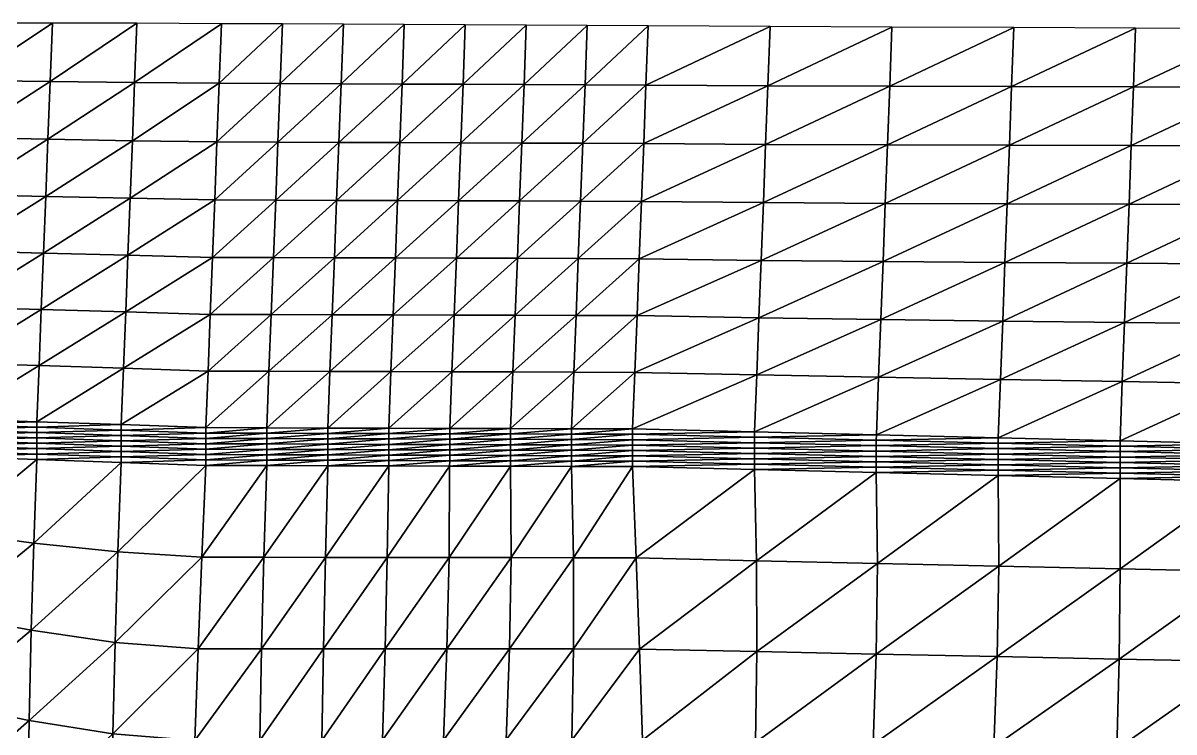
# Model space of a CAD drawing. Header units: millimetres. Extents: x -25.9 to 40.5, y -39.9 to 19.
# Drawn here: x -9.53 to -1.89, y 14.23 to 18.93 of the extents above; entities that cross this region are included whole.
import ezdxf

# ---------------------------------------------------------------- set-up
doc = ezdxf.new("R2010")
doc.units = ezdxf.units.MM
doc.layers.get('0').update_dxf_attribs({"color": 153, "true_color": 0x5890e1})

msp = doc.modelspace()

# ---------------------------------------------------------------- meshes
at = {"color": 81, "true_color": 0x99e499}
mesh = msp.add_polyface(dxfattribs=at)
corners = [(-10.5586, 16.328, 6.5845), (-11.1194, 16.3478, 6.6063), (-11.1194, 16.3121, 6.75), (-10.5586, 16.2923, 6.7281), (-11.1042, 16.7115, 6.5981), (-10.5435, 16.6946, 6.5763), (-10.5286, 17.0638, 6.5681), (-11.0892, 17.0783, 6.5899), (-9.9828, 16.6777, 6.5544), (-9.968, 17.0487, 6.5462), (-9.4221, 16.6604, 6.5326), (-9.4073, 17.033, 6.5244), (-10.5138, 17.4351, 6.5599), (-11.0743, 17.4471, 6.5817), (-9.9533, 17.4215, 6.538), (-9.3926, 17.407, 6.5162), (-10.4991, 17.808, 6.5517), (-11.0594, 17.8172, 6.5735), (-9.9385, 17.7963, 6.5298), (-9.3778, 17.7833, 6.508), (-10.4843, 18.182, 6.5435), (-11.0445, 18.1873, 6.5653), (-9.9238, 18.1731, 6.5216), (-9.3631, 18.1626, 6.4998), (-10.4694, 18.5564, 6.5353), (-11.0295, 18.5567, 6.5571), (-9.9089, 18.5521, 6.5134), (-9.3483, 18.5458, 6.4916), (-9.3334, 18.9337, 6.4834), (-9.8939, 18.9336, 6.5052), (-9.9978, 16.3082, 6.5626), (-10.4543, 18.9308, 6.5271), (-9.437, 16.2885, 6.5408), (-11.0143, 18.9243, 6.5489)]
mesh.append_faces([[corners[k] for k in face] for face in [(2, 3, 0), (4, 5, 6), (6, 7, 4), (5, 8, 9), (9, 6, 5), (8, 10, 11), (11, 9, 8), (7, 6, 12), (12, 13, 7), (6, 9, 14), (14, 12, 6), (9, 11, 15), (15, 14, 9), (13, 12, 16), (16, 17, 13), (12, 14, 18), (18, 16, 12), (14, 15, 19), (19, 18, 14), (17, 16, 20), (20, 21, 17), (16, 18, 22), (22, 20, 16), (18, 19, 23), (23, 22, 18), (21, 20, 24), (24, 25, 21), (20, 22, 26), (26, 24, 20), (22, 23, 27), (27, 26, 22), (5, 4, 1), (26, 27, 28), (8, 5, 0), (24, 26, 29), (10, 8, 30), (25, 24, 31)]], dxfattribs={"vtx0": -1, "vtx1": -1, "vtx2": -1, "color": 81})
mesh.append_faces([[corners[k] for k in face] for face in [(0, 1, 2), (1, 0, 5), (28, 29, 26), (0, 30, 8), (29, 31, 24), (30, 32, 10), (31, 33, 25)]], dxfattribs={"vtx1": -1, "vtx2": -1, "color": 81})
mesh = msp.add_polyface(dxfattribs=at)
corners = [(-9.3926, 17.407, 6.5162), (-8.8318, 17.3925, 6.4943), (-8.8171, 17.7706, 6.4861), (-9.3778, 17.7833, 6.508), (-8.8023, 18.1525, 6.4779), (-9.3631, 18.1626, 6.4998), (-8.7875, 18.5392, 6.4697), (-9.3483, 18.5458, 6.4916), (-8.2118, 18.9293, 6.4397), (-8.7726, 18.9319, 6.4615), (-8.2266, 18.5341, 6.4479), (-9.3334, 18.9337, 6.4834), (-8.2563, 17.7598, 6.4642), (-8.271, 17.3787, 6.4724), (-8.2415, 18.1446, 6.4561), (-7.447, 17.7569, 6.4623), (-7.8516, 17.7582, 6.4633), (-7.8664, 17.3773, 6.4715), (-7.0423, 17.7556, 6.4613), (-7.4617, 17.3761, 6.4705), (-6.6376, 17.7544, 6.4603), (-7.0571, 17.3749, 6.4695), (-7.4322, 18.1414, 6.4541), (-7.8368, 18.1429, 6.4551), (-7.0275, 18.14, 6.4531), (-6.6228, 18.1387, 6.4521), (-7.4173, 18.5305, 6.4459), (-7.822, 18.5322, 6.4469), (-7.0127, 18.5289, 6.4449), (-6.608, 18.5273, 6.4439), (-7.8072, 18.9272, 6.4387), (-6.5932, 18.9212, 6.4357), (-6.9979, 18.9232, 6.4367), (-7.4025, 18.9252, 6.4377)]
mesh.append_faces([[corners[k] for k in face] for face in [(0, 1, 2), (2, 3, 0), (3, 2, 4), (4, 5, 3), (5, 4, 6), (6, 7, 5), (7, 6, 9), (12, 2, 1), (14, 4, 2), (10, 6, 4), (15, 16, 17), (18, 15, 19), (20, 18, 21), (16, 15, 22), (22, 23, 16), (15, 18, 24), (24, 22, 15), (18, 20, 25), (25, 24, 18), (23, 22, 26), (26, 27, 23), (22, 24, 28), (28, 26, 22), (24, 25, 29), (29, 28, 24), (10, 27, 30), (14, 23, 27), (12, 16, 23), (28, 29, 31), (26, 28, 32), (27, 26, 33)]], dxfattribs={"vtx0": -1, "vtx1": -1, "vtx2": -1, "color": 81})
mesh.append_faces([[corners[k] for k in face] for face in [(6, 10, 8), (1, 13, 12), (2, 12, 14), (4, 14, 10), (27, 10, 14), (23, 14, 12), (16, 12, 13)]], dxfattribs={"vtx0": -1, "vtx2": -1, "color": 81})
mesh.append_faces([[corners[k] for k in face] for face in [(8, 9, 6), (9, 11, 7), (31, 32, 28), (32, 33, 26), (33, 30, 27)]], dxfattribs={"vtx1": -1, "vtx2": -1, "color": 81})
mesh.append_faces([[corners[k] for k in face] for face in [(30, 8, 10)]], dxfattribs={"vtx2": -1, "color": 81})
mesh = msp.add_polyface(dxfattribs=at)
corners = [(-6.2921, 16.2429, 6.4921), (-6.6967, 16.2441, 6.4931), (-6.6967, 16.2083, 6.6367), (-6.6819, 16.6195, 6.4849), (-6.2773, 16.6183, 6.4839), (-6.2625, 16.9945, 6.4757), (-6.6672, 16.9957, 6.4767), (-5.8726, 16.6171, 6.4829), (-5.8579, 16.9933, 6.4747), (-6.2477, 17.3726, 6.4675), (-6.6524, 17.3737, 6.4685), (-5.8431, 17.3713, 6.4665), (-6.233, 17.7532, 6.4593), (-6.6376, 17.7544, 6.4603), (-5.8283, 17.7519, 6.4583), (-6.2182, 18.1373, 6.4511), (-6.6228, 18.1387, 6.4521), (-5.8135, 18.1358, 6.4501), (-6.2034, 18.5257, 6.4429), (-6.608, 18.5273, 6.4439), (-5.7987, 18.524, 6.4419), (-5.468, 16.6158, 6.4819), (-5.8874, 16.2417, 6.4911), (-5.4827, 16.2405, 6.4901), (-5.3793, 18.9151, 6.4328), (-5.7839, 18.9172, 6.4337), (-5.3941, 18.5221, 6.441), (-5.4532, 16.992, 6.4737), (-6.1886, 18.9192, 6.4347), (-5.4384, 17.3699, 6.4655), (-6.5932, 18.9212, 6.4357), (-5.4237, 17.7503, 6.4573), (-5.4089, 18.1341, 6.4491)]
mesh.append_faces([[corners[k] for k in face] for face in [(3, 4, 5), (5, 6, 3), (4, 7, 8), (8, 5, 4), (6, 5, 9), (9, 10, 6), (5, 8, 11), (11, 9, 5), (10, 9, 12), (12, 13, 10), (9, 11, 14), (14, 12, 9), (13, 12, 15), (15, 16, 13), (12, 14, 17), (17, 15, 12), (16, 15, 18), (18, 19, 16), (15, 17, 20), (20, 18, 15), (21, 7, 22), (27, 8, 7), (18, 20, 25), (29, 11, 8), (19, 18, 28), (31, 14, 11), (4, 3, 1), (32, 17, 14), (7, 4, 0), (26, 20, 17)]], dxfattribs={"vtx0": -1, "vtx1": -1, "vtx2": -1, "color": 81})
mesh.append_faces([[corners[k] for k in face] for face in [(20, 26, 24), (7, 21, 27), (8, 27, 29), (11, 29, 31), (14, 31, 32), (17, 32, 26)]], dxfattribs={"vtx0": -1, "vtx2": -1, "color": 81})
mesh.append_faces([[corners[k] for k in face] for face in [(0, 1, 2), (24, 25, 20), (25, 28, 18), (28, 30, 19), (1, 0, 4), (0, 22, 7)]], dxfattribs={"vtx1": -1, "vtx2": -1, "color": 81})
mesh.append_faces([[corners[k] for k in face] for face in [(22, 23, 21)]], dxfattribs={"vtx2": -1, "color": 81})
mesh = msp.add_polyface(dxfattribs=at)
corners = [(-5.4828, 16.2047, 6.6338), (-4.6741, 16.185, 6.6338), (-4.674, 16.2207, 6.4901), (-5.4827, 16.2405, 6.4901), (-4.6593, 16.5982, 6.4819), (-3.8505, 16.5828, 6.4819), (-3.8357, 16.9659, 6.4737), (-4.6445, 16.9774, 6.4737), (-3.0417, 16.5685, 6.4819), (-3.0268, 16.9564, 6.4736), (-3.8209, 17.3506, 6.4655), (-4.6297, 17.3585, 6.4655), (-3.012, 17.3447, 6.4654), (-3.8061, 17.7368, 6.4572), (-4.6149, 17.742, 6.4573), (-2.9972, 17.7335, 6.4571), (-3.7913, 18.1249, 6.4491), (-4.6001, 18.1284, 6.4491), (-2.9824, 18.1228, 6.449), (-3.7766, 18.515, 6.4409), (-4.5853, 18.5179, 6.4409), (-2.9677, 18.5127, 6.4408), (-5.468, 16.6158, 6.4819), (-5.3941, 18.5221, 6.441), (-4.5705, 18.9111, 6.4328), (-5.3793, 18.9151, 6.4328), (-3.8653, 16.2009, 6.4901), (-5.4089, 18.1341, 6.4491), (-3.0566, 16.1811, 6.4901), (-5.4237, 17.7503, 6.4573), (-5.4384, 17.3699, 6.4655), (-2.9531, 18.903, 6.4328), (-3.7618, 18.9071, 6.4328), (-5.4532, 16.992, 6.4737)]
mesh.append_faces([[corners[k] for k in face] for face in [(0, 1, 2), (4, 5, 6), (6, 7, 4), (5, 8, 9), (9, 6, 5), (7, 6, 10), (10, 11, 7), (6, 9, 12), (12, 10, 6), (11, 10, 13), (13, 14, 11), (10, 12, 15), (15, 13, 10), (14, 13, 16), (16, 17, 14), (13, 15, 18), (18, 16, 13), (17, 16, 19), (19, 20, 17), (16, 18, 21), (21, 19, 16), (23, 20, 24), (5, 4, 2), (27, 17, 20), (8, 5, 26), (29, 14, 17), (30, 11, 14), (19, 21, 31), (33, 7, 11), (20, 19, 32), (22, 4, 7)]], dxfattribs={"vtx0": -1, "vtx1": -1, "vtx2": -1, "color": 81})
mesh.append_faces([[corners[k] for k in face] for face in [(4, 22, 3), (20, 23, 27), (17, 27, 29), (14, 29, 30), (11, 30, 33), (7, 33, 22)]], dxfattribs={"vtx0": -1, "vtx2": -1, "color": 81})
mesh.append_faces([[corners[k] for k in face] for face in [(3, 2, 4), (2, 26, 5), (26, 28, 8), (31, 32, 19), (32, 24, 20)]], dxfattribs={"vtx1": -1, "vtx2": -1, "color": 81})
mesh.append_faces([[corners[k] for k in face] for face in [(2, 3, 0), (24, 25, 23)]], dxfattribs={"vtx2": -1, "color": 81})
mesh = msp.add_polyface(dxfattribs=at)
corners = [(-2.2479, 16.1614, 6.4901), (-3.0566, 16.1811, 6.4901), (-3.0567, 16.1454, 6.6338), (-2.248, 16.1256, 6.6338), (-3.0417, 16.5685, 6.4819), (-2.233, 16.5547, 6.4818), (-2.218, 16.9474, 6.4735), (-3.0268, 16.9564, 6.4736), (-1.4242, 16.5404, 6.4818), (-1.4092, 16.9379, 6.4735), (-0.6154, 16.5249, 6.4818), (-0.6004, 16.9264, 6.4734), (-2.2031, 17.3395, 6.4653), (-3.012, 17.3447, 6.4654), (-1.3942, 17.3336, 6.4652), (-0.5854, 17.3257, 6.4651), (-2.1883, 17.7308, 6.457), (-2.9972, 17.7335, 6.4571), (-1.3794, 17.7275, 6.4569), (-0.5705, 17.7223, 6.4569), (-2.1735, 18.1212, 6.4489), (-2.9824, 18.1228, 6.449), (-1.3647, 18.1192, 6.4488), (-0.5558, 18.1157, 6.4487), (-2.1589, 18.5107, 6.4408), (-2.9677, 18.5127, 6.4408), (-1.3501, 18.5084, 6.4407), (-0.5413, 18.5054, 6.4407), (-0.527, 18.8909, 6.4328), (-1.3357, 18.895, 6.4328), (-2.1444, 18.899, 6.4328), (-2.9531, 18.903, 6.4328), (-1.4392, 16.1416, 6.4901), (-0.6305, 16.1218, 6.4901)]
mesh.append_faces([[corners[k] for k in face] for face in [(2, 3, 0), (4, 5, 6), (6, 7, 4), (5, 8, 9), (9, 6, 5), (8, 10, 11), (11, 9, 8), (7, 6, 12), (12, 13, 7), (6, 9, 14), (14, 12, 6), (9, 11, 15), (15, 14, 9), (13, 12, 16), (16, 17, 13), (12, 14, 18), (18, 16, 12), (14, 15, 19), (19, 18, 14), (17, 16, 20), (20, 21, 17), (16, 18, 22), (22, 20, 16), (18, 19, 23), (23, 22, 18), (21, 20, 24), (24, 25, 21), (20, 22, 26), (26, 24, 20), (22, 23, 27), (27, 26, 22), (26, 27, 28), (24, 26, 29), (5, 4, 1), (25, 24, 30), (8, 5, 0), (10, 8, 32)]], dxfattribs={"vtx0": -1, "vtx1": -1, "vtx2": -1, "color": 81})
mesh.append_faces([[corners[k] for k in face] for face in [(0, 1, 2), (28, 29, 26), (29, 30, 24), (1, 0, 5), (30, 31, 25), (0, 32, 8), (32, 33, 10)]], dxfattribs={"vtx1": -1, "vtx2": -1, "color": 81})
mesh = msp.add_polyface(dxfattribs=at)
corners = [(-8.3153, 16.2489, 6.497), (-8.8762, 16.2687, 6.5189), (-8.8762, 16.2329, 6.6625), (-9.437, 16.2885, 6.5408), (-9.437, 16.2527, 6.6844), (-9.4221, 16.6604, 6.5326), (-8.8614, 16.6427, 6.5107), (-8.8466, 17.0169, 6.5025), (-9.4073, 17.033, 6.5244), (-8.8318, 17.3925, 6.4943), (-9.3926, 17.407, 6.5162), (-8.3006, 16.6243, 6.4888), (-8.2858, 17.0006, 6.4806), (-8.271, 17.3787, 6.4724), (-7.8959, 16.623, 6.4879), (-7.4913, 16.6218, 6.4869), (-7.4765, 16.998, 6.4787), (-7.8812, 16.9993, 6.4797), (-7.0866, 16.6206, 6.4859), (-7.0718, 16.9969, 6.4777), (-6.6819, 16.6195, 6.4849), (-6.6672, 16.9957, 6.4767), (-7.4617, 17.3761, 6.4705), (-7.8664, 17.3773, 6.4715), (-7.0571, 17.3749, 6.4695), (-6.6524, 17.3737, 6.4685), (-7.447, 17.7569, 6.4623), (-7.0423, 17.7556, 6.4613), (-6.6376, 17.7544, 6.4603), (-7.9107, 16.2477, 6.496), (-7.506, 16.2465, 6.4951), (-7.1014, 16.2453, 6.4941), (-6.6967, 16.2441, 6.4931), (-7.8516, 17.7582, 6.4633)]
mesh.append_faces([[corners[k] for k in face] for face in [(4, 2, 1), (5, 6, 7), (7, 8, 5), (8, 7, 9), (9, 10, 8), (11, 6, 1), (12, 7, 6), (13, 9, 7), (6, 5, 3), (14, 15, 16), (16, 17, 14), (15, 18, 19), (19, 16, 15), (18, 20, 21), (21, 19, 18), (17, 16, 22), (22, 23, 17), (16, 19, 24), (24, 22, 16), (19, 21, 25), (25, 24, 19), (23, 22, 26), (22, 24, 27), (24, 25, 28), (15, 14, 29), (18, 15, 30), (20, 18, 31), (13, 23, 33), (12, 17, 23), (11, 14, 17)]], dxfattribs={"vtx0": -1, "vtx1": -1, "vtx2": -1, "color": 81})
mesh.append_faces([[corners[k] for k in face] for face in [(6, 11, 12), (7, 12, 13), (14, 11, 0), (23, 13, 12), (17, 12, 11)]], dxfattribs={"vtx0": -1, "vtx2": -1, "color": 81})
mesh.append_faces([[corners[k] for k in face] for face in [(0, 1, 2), (1, 3, 4), (3, 1, 6), (0, 29, 14), (29, 30, 15), (30, 31, 18), (31, 32, 20)]], dxfattribs={"vtx1": -1, "vtx2": -1, "color": 81})
mesh.append_faces([[corners[k] for k in face] for face in [(1, 0, 11)]], dxfattribs={"vtx2": -1, "color": 81})
mesh = msp.add_polyface(dxfattribs=at)
corners = [(-9.437, 16.2527, 6.6844), (-9.9978, 16.2725, 6.7063), (-9.9978, 16.2367, 6.8499), (-9.437, 16.217, 6.828), (-10.5586, 16.2923, 6.7281), (-10.5587, 16.2565, 6.8718), (-11.1194, 16.3121, 6.75), (-11.1195, 16.2763, 6.8936), (-9.9979, 16.201, 6.9935), (-9.4371, 16.1812, 6.9717), (-10.5587, 16.2208, 7.0154), (-11.1195, 16.2406, 7.0373), (-9.9979, 16.1652, 7.1372), (-9.4371, 16.1455, 7.1153), (-10.5587, 16.185, 7.159), (-11.1196, 16.2048, 7.1809), (-9.998, 16.1295, 7.2808), (-9.4372, 16.1097, 7.259), (-10.5588, 16.1493, 7.3027), (-11.1196, 16.1691, 7.3245), (-9.998, 16.0938, 7.4245), (-9.4372, 16.074, 7.4026), (-10.5588, 16.1135, 7.4463), (-11.1196, 16.1333, 7.4682), (-9.437, 16.2885, 6.5408), (-9.9978, 16.3082, 6.5626), (-11.1197, 16.0976, 7.6118), (-10.5588, 16.0778, 7.59), (-10.5586, 16.328, 6.5845), (-9.998, 16.058, 7.5681), (-9.4372, 16.0382, 7.5462), (-8.8764, 16.0542, 7.3807), (-8.8764, 16.0184, 7.5244), (-9.4565, 15.4833, 7.8287), (-10.0149, 15.557, 7.8192), (-10.5735, 15.6355, 7.8069), (-11.1321, 15.7091, 7.7975)]
mesh.append_faces([[corners[k] for k in face] for face in [(0, 1, 2), (2, 3, 0), (1, 4, 5), (5, 2, 1), (4, 6, 7), (7, 5, 4), (3, 2, 8), (8, 9, 3), (2, 5, 10), (10, 8, 2), (5, 7, 11), (11, 10, 5), (9, 8, 12), (12, 13, 9), (8, 10, 14), (14, 12, 8), (10, 11, 15), (15, 14, 10), (13, 12, 16), (16, 17, 13), (12, 14, 18), (18, 16, 12), (14, 15, 19), (19, 18, 14), (17, 16, 20), (20, 21, 17), (16, 18, 22), (22, 20, 16), (23, 22, 18), (1, 0, 24), (4, 1, 25), (20, 22, 27), (21, 20, 29), (31, 21, 30), (36, 35, 27)]], dxfattribs={"vtx0": -1, "vtx1": -1, "vtx2": -1, "color": 81})
mesh.append_faces([[corners[k] for k in face] for face in [(24, 25, 1), (26, 27, 22), (25, 28, 4), (27, 29, 20), (29, 30, 21), (32, 30, 33), (30, 29, 34), (29, 27, 35)]], dxfattribs={"vtx1": -1, "vtx2": -1, "color": 81})
mesh = msp.add_polyface(dxfattribs=at)
corners = [(-7.5062, 16.0678, 7.2133), (-7.9109, 16.069, 7.2142), (-7.9109, 16.0332, 7.3579), (-8.3154, 16.2131, 6.6407), (-7.9107, 16.2119, 6.6397), (-7.9107, 16.2477, 6.496), (-8.3153, 16.2489, 6.497), (-8.3156, 15.9987, 7.5025), (-7.9109, 15.9975, 7.5015), (-8.3155, 16.0344, 7.3589), (-8.3154, 16.1774, 6.7843), (-7.9108, 16.1762, 6.7833), (-7.5062, 16.032, 7.3569), (-8.3154, 16.1416, 6.928), (-7.9108, 16.1404, 6.927), (-8.3155, 16.1059, 7.0716), (-7.9108, 16.1047, 7.0706), (-8.3155, 16.0702, 7.2152), (-8.3407, 15.3901, 7.8173), (-7.5063, 15.9963, 7.5005), (-7.931, 15.389, 7.8151), (-8.8762, 16.2329, 6.6625), (-9.437, 16.2527, 6.6844), (-9.437, 16.217, 6.828), (-8.8762, 16.1972, 6.8062), (-9.4371, 16.1812, 6.9717), (-8.8763, 16.1614, 6.9498), (-9.4371, 16.1455, 7.1153), (-8.8763, 16.1257, 7.0935), (-9.4372, 16.1097, 7.259), (-8.8763, 16.0899, 7.2371), (-9.4372, 16.074, 7.4026), (-8.8764, 16.0542, 7.3807), (-8.8764, 16.0184, 7.5244), (-9.4372, 16.0382, 7.5462), (-8.8984, 15.4244, 7.83)]
mesh.append_faces([[corners[k] for k in face] for face in [(0, 1, 2), (3, 4, 5), (10, 11, 4), (12, 2, 8), (13, 14, 11), (15, 16, 14), (17, 1, 16), (9, 2, 1), (21, 22, 23), (23, 24, 21), (24, 23, 25), (25, 26, 24), (26, 25, 27), (27, 28, 26), (28, 27, 29), (29, 30, 28), (30, 29, 31), (31, 32, 30), (9, 32, 33), (17, 30, 32), (15, 28, 30), (13, 26, 28), (10, 24, 26), (3, 21, 24)]], dxfattribs={"vtx0": -1, "vtx1": -1, "vtx2": -1, "color": 81})
mesh.append_faces([[corners[k] for k in face] for face in [(2, 9, 7), (4, 3, 10), (11, 10, 13), (14, 13, 15), (16, 15, 17), (1, 17, 9), (21, 3, 6), (32, 9, 17), (30, 17, 15), (28, 15, 13), (26, 13, 10), (24, 10, 3)]], dxfattribs={"vtx0": -1, "vtx2": -1, "color": 81})
mesh.append_faces([[corners[k] for k in face] for face in [(7, 8, 2), (19, 8, 20), (34, 33, 32), (7, 33, 35)]], dxfattribs={"vtx1": -1, "vtx2": -1, "color": 81})
mesh.append_faces([[corners[k] for k in face] for face in [(5, 6, 3), (8, 7, 18), (33, 7, 9)]], dxfattribs={"vtx2": -1, "color": 81})
mesh = msp.add_polyface(dxfattribs=at)
corners = [(-6.6967, 16.2083, 6.6367), (-7.1014, 16.2095, 6.6377), (-7.1014, 16.1738, 6.7814), (-6.6968, 16.1726, 6.7804), (-7.5061, 16.2107, 6.6387), (-7.5061, 16.175, 6.7823), (-7.9107, 16.2119, 6.6397), (-7.9108, 16.1762, 6.7833), (-7.1015, 16.138, 6.925), (-6.6968, 16.1368, 6.924), (-7.5061, 16.1392, 6.926), (-7.9108, 16.1404, 6.927), (-7.1015, 16.1023, 7.0686), (-6.6968, 16.1011, 7.0676), (-7.5062, 16.1035, 7.0696), (-7.9108, 16.1047, 7.0706), (-7.1015, 16.0666, 7.2123), (-6.6969, 16.0653, 7.2113), (-7.5062, 16.0678, 7.2133), (-7.9109, 16.069, 7.2142), (-7.1016, 16.0308, 7.3559), (-6.6969, 16.0296, 7.3549), (-7.5062, 16.032, 7.3569), (-7.9109, 16.0332, 7.3579), (-7.9109, 15.9975, 7.5015), (-7.5063, 15.9963, 7.5005), (-7.1016, 15.995, 7.4996), (-6.6967, 16.2441, 6.4931), (-7.1014, 16.2453, 6.4941), (-6.697, 15.9939, 7.4986), (-7.506, 16.2465, 6.4951), (-7.9107, 16.2477, 6.496), (-6.2923, 15.9927, 7.4976), (-6.7003, 15.3873, 7.8057), (-7.1111, 15.3878, 7.8091), (-7.5212, 15.3883, 7.8123)]
mesh.append_faces([[corners[k] for k in face] for face in [(0, 1, 2), (2, 3, 0), (1, 4, 5), (5, 2, 1), (4, 6, 7), (7, 5, 4), (3, 2, 8), (8, 9, 3), (2, 5, 10), (10, 8, 2), (5, 7, 11), (11, 10, 5), (9, 8, 12), (12, 13, 9), (8, 10, 14), (14, 12, 8), (10, 11, 15), (15, 14, 10), (13, 12, 16), (16, 17, 13), (12, 14, 18), (18, 16, 12), (14, 15, 19), (19, 18, 14), (17, 16, 20), (20, 21, 17), (16, 18, 22), (22, 20, 16), (23, 22, 18), (20, 22, 25), (1, 0, 27), (21, 20, 26), (4, 1, 28), (6, 4, 30)]], dxfattribs={"vtx0": -1, "vtx1": -1, "vtx2": -1, "color": 81})
mesh.append_faces([[corners[k] for k in face] for face in [(24, 25, 22), (25, 26, 20), (27, 28, 1), (26, 29, 21), (28, 30, 4), (30, 31, 6), (32, 29, 33), (29, 26, 34), (26, 25, 35)]], dxfattribs={"vtx1": -1, "vtx2": -1, "color": 81})
mesh = msp.add_polyface(dxfattribs=at)
corners = [(-5.8874, 16.2059, 6.6348), (-6.2921, 16.2071, 6.6357), (-6.2921, 16.1714, 6.7794), (-5.8875, 16.1702, 6.7784), (-6.6967, 16.2083, 6.6367), (-6.6968, 16.1726, 6.7804), (-6.2922, 16.1356, 6.923), (-5.8875, 16.1344, 6.922), (-6.6968, 16.1368, 6.924), (-6.2922, 16.0999, 7.0667), (-5.8875, 16.0987, 7.0657), (-6.6968, 16.1011, 7.0676), (-6.2922, 16.0641, 7.2103), (-5.8876, 16.0629, 7.2093), (-6.6969, 16.0653, 7.2113), (-6.2923, 16.0284, 7.3539), (-5.8876, 16.0272, 7.353), (-6.6969, 16.0296, 7.3549), (-5.4827, 16.2405, 6.4901), (-5.8874, 16.2417, 6.4911), (-5.4828, 16.2047, 6.6338), (-5.4829, 16.026, 7.352), (-5.8876, 15.9915, 7.4966), (-5.483, 15.9903, 7.4956), (-6.2921, 16.2429, 6.4921), (-5.4829, 16.0617, 7.2083), (-5.4829, 16.0975, 7.0647), (-5.4828, 16.1332, 6.9211), (-6.697, 15.9939, 7.4986), (-6.2923, 15.9927, 7.4976), (-5.4828, 16.169, 6.7774), (-5.8751, 15.3859, 7.7992), (-6.2884, 15.3868, 7.8023)]
mesh.append_faces([[corners[k] for k in face] for face in [(0, 1, 2), (2, 3, 0), (1, 4, 5), (5, 2, 1), (3, 2, 6), (6, 7, 3), (2, 5, 8), (8, 6, 2), (7, 6, 9), (9, 10, 7), (6, 8, 11), (11, 9, 6), (10, 9, 12), (12, 13, 10), (9, 11, 14), (14, 12, 9), (13, 12, 15), (15, 16, 13), (12, 14, 17), (17, 15, 12), (21, 16, 22), (1, 0, 19), (25, 13, 16), (4, 1, 24), (26, 10, 13), (27, 7, 10), (15, 17, 28), (30, 3, 7), (16, 15, 29), (20, 0, 3)]], dxfattribs={"vtx0": -1, "vtx1": -1, "vtx2": -1, "color": 81})
mesh.append_faces([[corners[k] for k in face] for face in [(0, 20, 18), (16, 21, 25), (13, 25, 26), (10, 26, 27), (7, 27, 30), (3, 30, 20)]], dxfattribs={"vtx0": -1, "vtx2": -1, "color": 81})
mesh.append_faces([[corners[k] for k in face] for face in [(18, 19, 0), (19, 24, 1), (28, 29, 15), (29, 22, 16), (23, 22, 31), (22, 29, 32)]], dxfattribs={"vtx1": -1, "vtx2": -1, "color": 81})
mesh.append_faces([[corners[k] for k in face] for face in [(22, 23, 21)]], dxfattribs={"vtx2": -1, "color": 81})
mesh = msp.add_polyface(dxfattribs=at)
corners = [(-3.0567, 16.1454, 6.6338), (-3.8654, 16.1652, 6.6338), (-3.8654, 16.1294, 6.7774), (-3.0567, 16.1096, 6.7774), (-4.6741, 16.185, 6.6338), (-4.6741, 16.1492, 6.7774), (-3.8654, 16.0937, 6.9211), (-3.0567, 16.0739, 6.9211), (-4.6741, 16.1135, 6.9211), (-3.8655, 16.0579, 7.0647), (-3.0568, 16.0381, 7.0647), (-4.6742, 16.0777, 7.0647), (-3.8655, 16.0222, 7.2083), (-3.0568, 16.0024, 7.2083), (-4.6742, 16.042, 7.2083), (-3.8655, 15.9864, 7.352), (-3.0568, 15.9667, 7.352), (-4.6742, 16.0062, 7.352), (-5.483, 15.9903, 7.4956), (-4.6743, 15.9705, 7.4956), (-5.4829, 16.026, 7.352), (-5.4828, 16.169, 6.7774), (-5.4828, 16.2047, 6.6338), (-3.8656, 15.9507, 7.4956), (-5.4828, 16.1332, 6.9211), (-3.0569, 15.9309, 7.4956), (-5.4829, 16.0975, 7.0647), (-2.2481, 15.9469, 7.352), (-3.0566, 16.1811, 6.4901), (-3.8653, 16.2009, 6.4901), (-5.4829, 16.0617, 7.2083), (-4.674, 16.2207, 6.4901), (-5.4598, 15.3847, 7.7966), (-4.6602, 15.366, 7.7927)]
mesh.append_faces([[corners[k] for k in face] for face in [(0, 1, 2), (2, 3, 0), (1, 4, 5), (5, 2, 1), (3, 2, 6), (6, 7, 3), (2, 5, 8), (8, 6, 2), (7, 6, 9), (9, 10, 7), (6, 8, 11), (11, 9, 6), (10, 9, 12), (12, 13, 10), (9, 11, 14), (14, 12, 9), (13, 12, 15), (15, 16, 13), (12, 14, 17), (17, 15, 12), (21, 5, 4), (15, 17, 19), (24, 8, 5), (16, 15, 23), (26, 11, 8), (27, 16, 25), (1, 0, 28), (30, 14, 11), (4, 1, 29), (20, 17, 14)]], dxfattribs={"vtx0": -1, "vtx1": -1, "vtx2": -1, "color": 81})
mesh.append_faces([[corners[k] for k in face] for face in [(17, 20, 18), (4, 22, 21), (5, 21, 24), (8, 24, 26), (11, 26, 30), (14, 30, 20)]], dxfattribs={"vtx0": -1, "vtx2": -1, "color": 81})
mesh.append_faces([[corners[k] for k in face] for face in [(18, 19, 17), (19, 23, 15), (23, 25, 16), (28, 29, 1), (29, 31, 4), (23, 19, 33)]], dxfattribs={"vtx1": -1, "vtx2": -1, "color": 81})
mesh.append_faces([[corners[k] for k in face] for face in [(19, 18, 32)]], dxfattribs={"vtx2": -1, "color": 81})
mesh = msp.add_polyface(dxfattribs=at)
corners = [(-0.6306, 16.086, 6.6338), (-1.4393, 16.1058, 6.6338), (-1.4393, 16.0701, 6.7774), (-0.6306, 16.0503, 6.7774), (-2.248, 16.1256, 6.6338), (-2.248, 16.0899, 6.7774), (-3.0567, 16.1454, 6.6338), (-3.0567, 16.1096, 6.7774), (-1.4393, 16.0343, 6.9211), (-0.6306, 16.0145, 6.9211), (-2.248, 16.0541, 6.9211), (-3.0567, 16.0739, 6.9211), (-1.4394, 15.9986, 7.0647), (-0.6307, 15.9788, 7.0647), (-2.2481, 16.0184, 7.0647), (-3.0568, 16.0381, 7.0647), (-1.4394, 15.9628, 7.2083), (-0.6307, 15.9431, 7.2083), (-2.2481, 15.9826, 7.2083), (-3.0568, 16.0024, 7.2083), (-1.4394, 15.9271, 7.352), (-0.6307, 15.9073, 7.352), (-2.2481, 15.9469, 7.352), (-3.0568, 15.9667, 7.352), (0.178, 15.8875, 7.352), (-0.6308, 15.8716, 7.4956), (-0.6305, 16.1218, 6.4901), (-1.4392, 16.1416, 6.4901), (0.178, 15.9233, 7.2083), (-2.2479, 16.1614, 6.4901), (0.178, 15.959, 7.0647), (-3.0569, 15.9309, 7.4956), (-2.2482, 15.9111, 7.4956), (0.1781, 15.9948, 6.9211), (-1.4395, 15.8913, 7.4956)]
mesh.append_faces([[corners[k] for k in face] for face in [(0, 1, 2), (2, 3, 0), (1, 4, 5), (5, 2, 1), (4, 6, 7), (7, 5, 4), (3, 2, 8), (8, 9, 3), (2, 5, 10), (10, 8, 2), (5, 7, 11), (11, 10, 5), (9, 8, 12), (12, 13, 9), (8, 10, 14), (14, 12, 8), (10, 11, 15), (15, 14, 10), (13, 12, 16), (16, 17, 13), (12, 14, 18), (18, 16, 12), (14, 15, 19), (19, 18, 14), (17, 16, 20), (20, 21, 17), (16, 18, 22), (22, 20, 16), (18, 19, 23), (23, 22, 18), (24, 21, 25), (1, 0, 26), (28, 17, 21), (4, 1, 27), (30, 13, 17), (33, 9, 13), (20, 22, 32), (21, 20, 34)]], dxfattribs={"vtx0": -1, "vtx1": -1, "vtx2": -1, "color": 81})
mesh.append_faces([[corners[k] for k in face] for face in [(26, 27, 1), (27, 29, 4), (31, 32, 22), (32, 34, 20), (34, 25, 21)]], dxfattribs={"vtx1": -1, "vtx2": -1, "color": 81})
mesh = msp.add_polyface(dxfattribs=at)
corners = [(-9.4565, 15.4833, 7.8287), (-10.0149, 15.557, 7.8192), (-10.0333, 15.0093, 8.0973), (-9.4734, 14.9044, 8.123), (-10.5735, 15.6355, 7.8069), (-10.5945, 15.1222, 8.0677), (-11.1321, 15.7091, 7.7975), (-11.1552, 15.2273, 8.0424), (-11.6906, 15.7681, 7.7964), (-11.7134, 15.3086, 8.0298), (-10.0517, 14.4209, 8.3937), (-9.4877, 14.3048, 8.4233), (-10.6188, 14.5463, 8.3602), (-11.1842, 14.6626, 8.3314), (-11.7436, 14.7514, 8.3164), (-10.0687, 13.7973, 8.6996), (-9.4993, 13.6878, 8.7236), (-10.6431, 13.9159, 8.6723), (-11.2148, 14.0257, 8.6495), (-11.776, 14.1089, 8.6389), (-10.0828, 13.1443, 9.0061), (-10.6644, 13.2393, 8.992), (-11.2422, 13.3273, 8.9815), (-11.8055, 13.3938, 8.9799), (-12.2674, 15.3505, 8.0384), (-12.2489, 15.8026, 7.8094), (-9.4372, 16.0382, 7.5462), (-12.2922, 14.7944, 8.324), (-9.998, 16.058, 7.5681), (-12.3191, 14.1478, 8.6483), (-12.3435, 13.4244, 8.9927), (-12.7436, 13.4063, 9.0243), (-12.7198, 14.1263, 8.6858), (-12.6938, 14.7737, 8.3666), (-12.6697, 15.3356, 8.0835)]
mesh.append_faces([[corners[k] for k in face] for face in [(0, 1, 2), (2, 3, 0), (1, 4, 5), (5, 2, 1), (4, 6, 7), (7, 5, 4), (6, 8, 9), (9, 7, 6), (3, 2, 10), (10, 11, 3), (2, 5, 12), (12, 10, 2), (5, 7, 13), (13, 12, 5), (7, 9, 14), (14, 13, 7), (11, 10, 15), (15, 16, 11), (10, 12, 17), (17, 15, 10), (12, 13, 18), (18, 17, 12), (13, 14, 19), (19, 18, 13), (16, 15, 20), (15, 17, 21), (17, 18, 22), (18, 19, 23), (23, 22, 18), (24, 9, 8), (1, 0, 26), (27, 14, 9), (4, 1, 28), (29, 19, 14), (30, 23, 19)]], dxfattribs={"vtx0": -1, "vtx1": -1, "vtx2": -1, "color": 81})
mesh.append_faces([[corners[k] for k in face] for face in [(8, 25, 24), (9, 24, 27), (14, 27, 29), (19, 29, 30), (31, 30, 29), (32, 29, 27), (33, 27, 24), (34, 24, 25)]], dxfattribs={"vtx0": -1, "vtx2": -1, "color": 81})
mesh = msp.add_polyface(dxfattribs=at)
corners = [(-6.7003, 15.3873, 7.8057), (-7.1111, 15.3878, 7.8091), (-7.1258, 14.7809, 8.116), (-6.7158, 14.7813, 8.1111), (-7.5212, 15.3883, 7.8123), (-7.5346, 14.7806, 8.1207), (-7.931, 15.389, 7.8151), (-7.9463, 14.7808, 8.1251), (-7.1432, 14.1745, 8.4174), (-6.7388, 14.1758, 8.4116), (-7.5462, 14.1734, 8.4229), (-7.9575, 14.1731, 8.4285), (-7.1611, 13.569, 8.7103), (-6.7648, 13.571, 8.7041), (-7.5558, 13.5671, 8.7161), (-7.9653, 13.5663, 8.7227), (-8.3407, 15.3901, 7.8173), (-7.9109, 15.9975, 7.5015), (-8.3649, 14.7818, 8.129), (-8.387, 14.1741, 8.4346), (-6.697, 15.9939, 7.4986), (-8.4062, 13.5673, 8.7309), (-7.1016, 15.995, 7.4996), (-7.5063, 15.9963, 7.5005), (-8.8984, 15.4244, 7.83), (-9.4565, 15.4833, 7.8287), (-9.4734, 14.9044, 8.123), (-8.9166, 14.8233, 8.1364), (-9.4877, 14.3048, 8.4233), (-8.9313, 14.2164, 8.4398), (-9.4993, 13.6878, 8.7236), (-8.9425, 13.6052, 8.7366), (-9.5079, 13.0567, 9.0182), (-8.3156, 15.9987, 7.5025), (-8.8764, 16.0184, 7.5244), (-8.9506, 12.9911, 9.023)]
mesh.append_faces([[corners[k] for k in face] for face in [(0, 1, 2), (2, 3, 0), (1, 4, 5), (5, 2, 1), (4, 6, 7), (7, 5, 4), (3, 2, 8), (8, 9, 3), (2, 5, 10), (10, 8, 2), (5, 7, 11), (11, 10, 5), (9, 8, 12), (12, 13, 9), (8, 10, 14), (14, 12, 8), (10, 11, 15), (15, 14, 10), (16, 6, 17), (18, 7, 6), (19, 11, 7), (1, 0, 20), (21, 15, 11), (4, 1, 22), (6, 4, 23), (24, 25, 26), (26, 27, 24), (27, 26, 28), (28, 29, 27), (29, 28, 30), (30, 31, 29), (31, 30, 32), (25, 24, 34), (21, 31, 35), (19, 29, 31), (18, 27, 29), (16, 24, 27)]], dxfattribs={"vtx0": -1, "vtx1": -1, "vtx2": -1, "color": 81})
mesh.append_faces([[corners[k] for k in face] for face in [(6, 16, 18), (7, 18, 19), (11, 19, 21), (24, 16, 33), (31, 21, 19), (29, 19, 18), (27, 18, 16)]], dxfattribs={"vtx0": -1, "vtx2": -1, "color": 81})
mesh = msp.add_polyface(dxfattribs=at)
corners = [(-3.0529, 15.3297, 7.7739), (-3.8577, 15.3478, 7.7845), (-3.8668, 14.7464, 8.0702), (-3.0641, 14.7301, 8.0502), (-4.6602, 15.366, 7.7927), (-4.6593, 14.7627, 8.0861), (-2.2549, 14.7135, 8.0287), (-3.0853, 14.1315, 8.3232), (-3.8873, 14.146, 8.3511), (-4.6675, 14.1601, 8.374), (-2.27, 14.1162, 8.2935), (-3.1112, 13.5335, 8.5914), (-3.9133, 13.5463, 8.6256), (-4.6809, 13.5582, 8.6544), (-5.4598, 15.3847, 7.7966), (-4.6743, 15.9705, 7.4956), (-5.4377, 14.7794, 8.0951), (-5.4175, 14.1743, 8.3886), (-5.4003, 13.5697, 8.6744), (-3.0569, 15.9309, 7.4956), (-3.8656, 15.9507, 7.4956), (-5.8751, 15.3859, 7.7992), (-6.2884, 15.3868, 7.8023), (-6.3005, 14.7814, 8.1059), (-5.8758, 14.7809, 8.1006), (-6.7003, 15.3873, 7.8057), (-6.7158, 14.7813, 8.1111), (-6.3229, 14.1766, 8.4052), (-5.8858, 14.1763, 8.3976), (-6.7388, 14.1758, 8.4116), (-6.3502, 13.5724, 8.6968), (-5.9009, 13.5722, 8.6872), (-6.7648, 13.571, 8.7041), (-5.483, 15.9903, 7.4956), (-5.8876, 15.9915, 7.4966), (-6.2923, 15.9927, 7.4976)]
mesh.append_faces([[corners[k] for k in face] for face in [(0, 1, 2), (2, 3, 0), (1, 4, 5), (5, 2, 1), (6, 3, 7), (3, 2, 8), (8, 7, 3), (2, 5, 9), (9, 8, 2), (10, 7, 11), (7, 8, 12), (8, 9, 13), (13, 12, 8), (14, 4, 15), (16, 5, 4), (17, 9, 5), (18, 13, 9), (1, 0, 19), (4, 1, 20), (21, 22, 23), (23, 24, 21), (22, 25, 26), (26, 23, 22), (24, 23, 27), (27, 28, 24), (23, 26, 29), (29, 27, 23), (28, 27, 30), (30, 31, 28), (27, 29, 32), (32, 30, 27), (22, 21, 34), (25, 22, 35), (17, 28, 31), (16, 24, 28), (14, 21, 24)]], dxfattribs={"vtx0": -1, "vtx1": -1, "vtx2": -1, "color": 81})
mesh.append_faces([[corners[k] for k in face] for face in [(4, 14, 16), (5, 16, 17), (9, 17, 18), (21, 14, 33), (31, 18, 17), (28, 17, 16), (24, 16, 14)]], dxfattribs={"vtx0": -1, "vtx2": -1, "color": 81})
mesh.append_faces([[corners[k] for k in face] for face in [(19, 20, 1)]], dxfattribs={"vtx1": -1, "vtx2": -1, "color": 81})
mesh = msp.add_polyface(dxfattribs=at)
corners = [(-0.6315, 15.2745, 7.7435), (-1.4391, 15.2933, 7.7517), (-1.4431, 14.6962, 8.0086), (-0.6322, 14.6778, 7.9926), (-2.2465, 15.3116, 7.7624), (-2.2549, 14.7135, 8.0287), (-3.0529, 15.3297, 7.7739), (-3.0641, 14.7301, 8.0502), (-1.4498, 14.0996, 8.2654), (-0.6331, 14.0814, 8.2422), (-2.27, 14.1162, 8.2935), (-3.0853, 14.1315, 8.3232), (-1.458, 13.5033, 8.521), (-0.6342, 13.4851, 8.4916), (-2.2882, 13.5193, 8.5554), (-3.1112, 13.5335, 8.5914), (-1.4661, 12.907, 8.7742), (-0.6354, 12.8888, 8.7403), (-2.306, 12.9224, 8.8132), (-3.1366, 12.9355, 8.8537), (-1.4728, 12.3103, 9.0241), (-0.637, 12.2922, 8.9874), (-2.32, 12.3251, 9.0656), (-3.1563, 12.3372, 9.1084), (0.1654, 12.2704, 8.9586), (-0.6388, 11.6953, 9.2323), (-0.6308, 15.8716, 7.4956), (-1.4395, 15.8913, 7.4956), (0.1675, 12.8673, 8.7148), (-2.2482, 15.9111, 7.4956), (0.1696, 13.4642, 8.4709), (-3.0569, 15.9309, 7.4956), (-3.165, 11.7378, 9.3544), (-2.3265, 11.7268, 9.3114), (0.1717, 14.0611, 8.2271), (-1.4766, 11.7128, 9.2696), (0.1738, 14.658, 7.9833), (-2.3267, 11.5677, 9.1689)]
mesh.append_faces([[corners[k] for k in face] for face in [(0, 1, 2), (2, 3, 0), (1, 4, 5), (5, 2, 1), (4, 6, 7), (7, 5, 4), (3, 2, 8), (8, 9, 3), (2, 5, 10), (10, 8, 2), (11, 10, 5), (9, 8, 12), (12, 13, 9), (8, 10, 14), (14, 12, 8), (15, 14, 10), (13, 12, 16), (16, 17, 13), (12, 14, 18), (18, 16, 12), (19, 18, 14), (17, 16, 20), (20, 21, 17), (16, 18, 22), (22, 20, 16), (23, 22, 18), (24, 21, 25), (1, 0, 26), (28, 17, 21), (4, 1, 27), (30, 13, 17), (6, 4, 29), (34, 9, 13), (20, 22, 33), (36, 3, 9), (21, 20, 35)]], dxfattribs={"vtx0": -1, "vtx1": -1, "vtx2": -1, "color": 81})
mesh.append_faces([[corners[k] for k in face] for face in [(26, 27, 1), (27, 29, 4), (29, 31, 6), (32, 33, 22), (33, 35, 20), (35, 25, 21), (35, 33, 37)]], dxfattribs={"vtx1": -1, "vtx2": -1, "color": 81})

doc.saveas('drawing.dxf')
